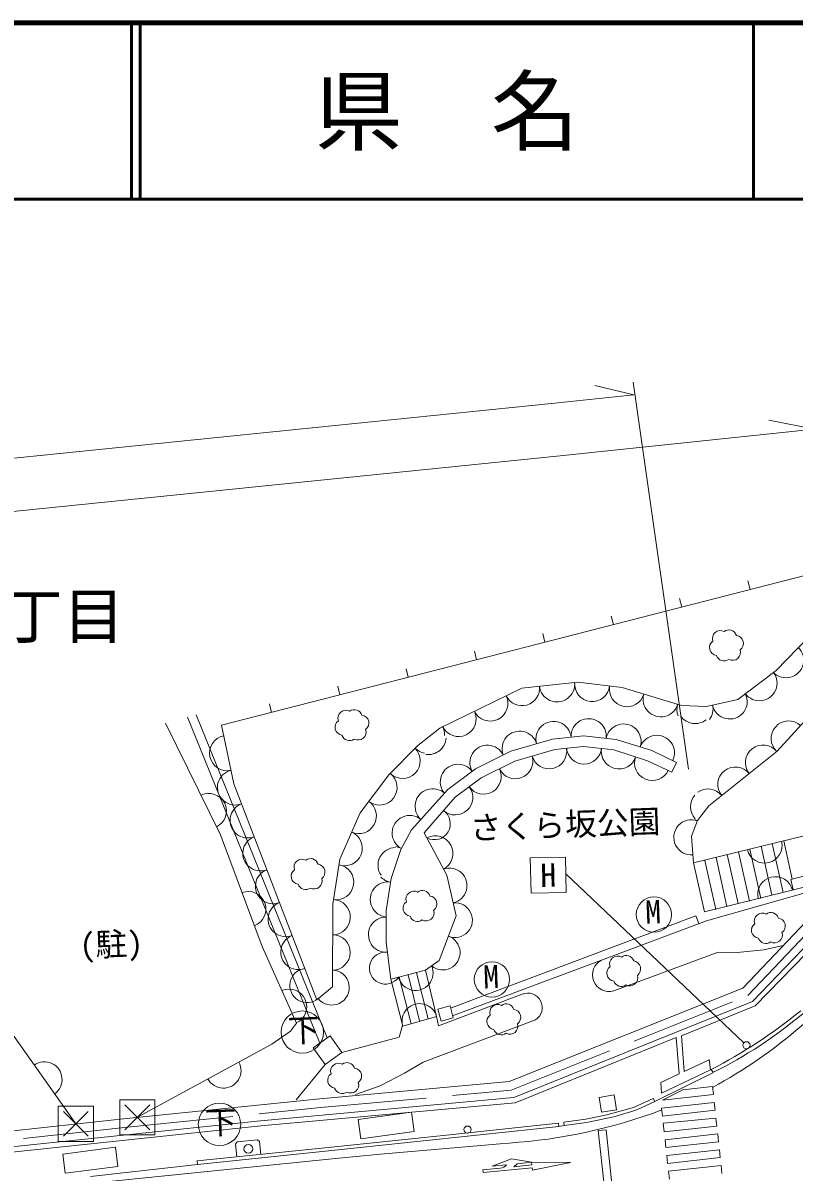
# Model space of a CAD drawing. Units: millimetres, scale not verified, with parts at other scales. Extents: x 40000 to 212862254, y 20000 to 40005403.
# Drawn here: x 291606 to 335302, y 314844 to 380000 of the extents above; entities that cross this region are included whole.
import ezdxf
from ezdxf.enums import TextEntityAlignment as Align

# ---------------------------------------------------------------- set-up
doc = ezdxf.new("R2010")
doc.units = ezdxf.units.MM
doc.header["$LTSCALE"] = 1000
doc.linetypes.add('CHAIN', pattern=[18.5, 12, -1.5, 3.5, -1.5])
doc.linetypes.add('DASHED', pattern=[7.5, 6, -1.5])
for name, color, linetype, lineweight in [('M-BGD', 7, 'Continuous', 13), ('M-BMK-HTXT', 7, 'CHAIN', 13), ('M-BMK-ROW', 30, 'Continuous', 13), ('M-STR-HTXT', 7, 'Continuous', 13), ('M-STR-STRC', 7, 'Continuous', 13), ('M-TTL', 2, 'Continuous', 140), ('M-TTL-LINE', 7, 'Continuous', 50), ('M-TTL-TXT', 7, 'Continuous', 13)]:
    doc.layers.add(name, color=color, linetype=linetype, lineweight=lineweight)
doc.styles.add('ＭＳ ゴシック', font='')
doc.styles.get('ＭＳ ゴシック').set_extended_font_data('MS Gothic')

msp = doc.modelspace()

# ---------------------------------------------------------------- linework, layer by layer
at = {"layer": 'M-BGD'}
for p, q in [((347276, 351593), (302850, 340174)), ((332811, 347875), (332686, 348360)), ((328937, 346880), (328812, 347364)), ((325063, 345884), (324938, 346368)), ((334285, 343282), (336982, 346075)), ((321189, 344888), (321064, 345372)), ((317315, 343892), (317190, 344376)), ((339454, 344338), (334350, 338700)), ((313441, 342896), (313316, 343381)), ((332120, 341641), (334285, 343282)), ((309567, 341900), (309442, 342385)), ((315222, 340019), (319886, 342286)), ((319886, 342286), (323056, 342630)), ((323056, 342630), (325560, 342313)), ((325560, 342313), (328918, 341302)), ((330349, 341245), (332120, 341641)), ((308842, 322454), (301417, 340770)), ((305692, 340905), (305568, 341389)), ((328918, 341302), (330349, 341245)), ((302803, 333961), (299686, 340296)), ((308423, 322156), (300931, 340637)), ((302850, 340174), (303549, 336850)), ((313975, 339038), (315222, 340019)), ((323379, 339582), (321622, 339389)), ((325228, 339379), (323379, 339582)), ((312346, 337365), (313975, 339038)), ((321622, 339389), (319258, 338700)), ((321739, 338799), (323379, 338978)), ((323379, 338978), (325099, 338790)), ((327236, 338753), (325228, 339379)), ((319258, 338700), (317256, 337713)), ((319476, 338139), (321739, 338799)), ((325099, 338790), (327006, 338156)), ((328637, 338065), (327236, 338753)), ((334350, 338700), (330472, 335605)), ((317256, 337713), (315692, 336541)), ((317572, 337200), (319476, 338139)), ((327006, 338156), (328386, 337520)), ((328637, 338065), (328386, 337520)), ((310720, 335219), (312346, 337365)), ((316103, 336098), (317572, 337200)), ((303549, 336850), (308258, 324612)), ((315692, 336541), (313627, 334250)), ((314344, 334083), (316103, 336098)), ((330472, 335605), (329835, 334770)), ((309557, 332590), (310720, 335219)), ((329835, 334770), (329484, 333880)), ((329612, 332368), (337647, 334353)), ((305162, 327626), (302803, 333961)), ((313627, 334250), (313023, 333136)), ((315624, 331685), (314344, 334083)), ((329484, 333880), (329612, 332368)), ((334725, 333631), (335189, 331443)), ((313023, 333136), (312468, 331480)), ((332776, 330203), (332160, 332997)), ((332797, 333155), (333414, 330357)), ((333434, 333312), (334046, 330538)), ((334071, 333469), (334683, 330696)), ((294599, 317570), (284121, 332419)), ((309157, 330033), (309557, 332590)), ((329612, 332368), (330225, 329589)), ((330252, 332509), (330866, 329730)), ((330886, 332683), (331499, 329905)), ((331523, 332840), (332136, 330063)), ((316161, 329363), (315624, 331685)), ((338124, 332207), (335125, 331427)), ((312468, 331480), (312190, 329673)), ((338262, 331585), (330225, 329589)), ((330339, 329091), (337542, 331131)), ((332393, 325269), (338285, 331481)), ((335125, 331427), (335260, 330840)), ((309141, 325345), (309157, 330033)), ((312190, 329673), (312182, 327884)), ((315192, 326831), (316161, 329363)), ((329741, 329369), (315839, 324142)), ((324399, 326863), (330339, 329091)), ((329741, 329369), (329904, 328928)), ((332941, 324517), (337440, 329184)), ((337495, 328797), (333109, 324262)), ((312182, 327884), (312447, 325777)), ((307101, 323282), (305162, 327626)), ((325086, 325121), (331005, 327304)), ((331005, 327304), (332077, 327298)), ((332077, 327298), (333587, 327440)), ((333587, 327440), (334690, 327696)), ((314416, 326292), (315192, 326831)), ((324399, 326863), (315953, 323704)), ((312447, 325777), (314416, 326292)), ((312931, 325901), (313604, 323255)), ((313431, 326034), (314079, 323416)), ((313900, 326147), (314566, 323531)), ((314416, 326292), (315050, 323669)), ((308258, 324612), (309141, 325345)), ((312447, 325777), (313124, 323118)), ((319163, 319970), (332393, 325269)), ((315146, 323131), (319892, 324925)), ((328898, 322894), (332941, 324517)), ((315807, 324264), (315125, 324087)), ((315125, 324087), (315302, 323407)), ((315984, 323584), (315807, 324264)), ((333109, 324262), (328924, 322568)), ((306770, 322832), (307101, 323282)), ((315049, 323669), (313124, 323118)), ((314287, 321082), (320650, 323473)), ((315050, 323669), (315146, 323131)), ((315302, 323407), (315984, 323584)), ((305705, 322090), (306770, 322832)), ((308048, 321889), (309006, 322571)), ((309006, 322571), (309683, 321619)), ((313117, 323145), (312931, 322491)), ((319419, 319069), (328898, 322894)), ((329083, 320540), (328924, 322568)), ((298086, 317945), (305705, 322090)), ((308724, 320937), (308048, 321889)), ((309683, 321619), (312931, 322491)), ((328631, 322463), (319490, 318774)), ((328631, 322463), (328793, 320403)), ((309683, 321619), (308724, 320937)), ((330575, 320634), (330487, 321228)), ((308724, 320937), (307088, 318933)), ((313232, 320446), (314287, 321082)), ((327789, 319315), (330575, 320634)), ((329083, 320540), (330502, 321212)), ((330726, 320489), (330607, 320652)), ((308423, 318997), (319163, 319970)), ((311846, 319724), (313232, 320446)), ((327407, 318833), (330703, 320477)), ((327758, 319912), (328793, 320403)), ((310451, 319233), (311846, 319724)), ((327758, 319912), (327789, 319315)), ((297473, 317883), (308423, 318997)), ((324258, 319074), (325101, 319213)), ((324395, 318235), (324258, 319074)), ((325101, 319213), (325239, 318374)), ((326212, 318510), (327323, 319015)), ((327407, 318833), (326635, 318483)), ((327323, 319015), (327407, 318833)), ((310608, 317823), (313626, 318234)), ((313626, 318234), (313775, 317147)), ((323499, 317849), (324685, 318091)), ((325239, 318374), (324395, 318235)), ((324685, 318091), (326212, 318510)), ((325175, 318000), (324728, 317895)), ((326285, 318324), (325175, 318000)), ((326635, 318483), (326285, 318324)), ((284126, 316433), (297473, 317883)), ((309108, 316060), (321981, 317422)), ((310758, 316733), (310608, 317823)), ((321957, 317621), (315241, 316897)), ((321981, 317422), (321957, 317621)), ((321981, 317422), (322285, 317481)), ((322258, 317679), (323499, 317849)), ((322285, 317481), (322258, 317679)), ((323533, 317652), (322285, 317481)), ((324728, 317895), (323533, 317652)), ((303743, 316551), (304888, 316669)), ((304888, 316669), (305001, 316577)), ((315241, 316897), (309087, 316259)), ((313775, 317147), (310758, 316733)), ((293855, 315864), (296844, 316252)), ((296844, 316252), (296986, 315162)), ((309087, 316259), (301483, 315470)), ((301504, 315271), (309108, 316060)), ((303647, 316424), (303743, 316551)), ((303719, 315702), (303647, 316424)), ((305001, 316577), (305080, 315843)), ((293997, 314773), (293855, 315864)), ((301483, 315470), (301504, 315271)), ((296986, 315162), (293997, 314773)), ((295428, 314595), (301504, 315271))]:
    msp.add_line(p, q, dxfattribs=at)
at = {"layer": 'M-BGD', "linetype": 'DASHED'}
for p, q in [((332680, 324845), (338830, 331330)), ((319281, 319478), (332680, 324845)), ((308471, 318500), (319281, 319478)), ((297526, 317386), (308471, 318500)), ((284182, 315936), (297526, 317386))]:
    msp.add_line(p, q, dxfattribs=at)
at = {"layer": 'M-BGD'}
for points in [[(225645, 307767), (240522, 310017), (264369, 313135), (289145, 316078), (305065, 317754), (319419, 319069)], [(225689, 307470), (240563, 309720), (264406, 312837), (289178, 315780), (305094, 317455), (319490, 318774)]]:
    msp.add_lwpolyline(points, dxfattribs=at)
for centre, radius in [((327363, 329444), 1000), ((318182, 325765), 1000), ((307434, 322777), 1200), ((332609, 322032), 200), ((302742, 317545), 1200), ((316798, 317250), 200), ((304375, 316160), 250)]:
    msp.add_circle(centre, radius, dxfattribs=at)
for centre, radius, start, end in [((331127, 345098), 450, 61.47738, 199.18519), ((331611, 345133), 450, 17.94631, 126.68428), ((330963, 344583), 450, 125.44539, 263.1532), ((331985, 344824), 450, 305.44539, 83.1532), ((331337, 344275), 450, 197.94631, 306.68428), ((331821, 344310), 450, 241.47738, 19.18519), ((334855, 343869), 999, 224.24233, 46.15956), ((333342, 342568), 1000, 217.15603, 37.15603), ((319886, 342286), 1000, 205.91469, 6.20282), ((321874, 342502), 1000, 186.20198, 6.20198), ((323863, 342522), 998, 174.96901, 353.09717), ((325836, 342228), 998, 169.92755, 343.36275), ((318087, 341412), 1000, 205.92534, 25.92534), ((327750, 341654), 1000, 163.2548, 343.2548), ((331659, 341522), 990, 191.69134, 26.50588), ((309903, 340577), 450, 61.47738, 199.18519), ((310387, 340612), 450, 17.94631, 126.68428), ((316289, 340537), 1000, 205.92534, 25.92534), ((329666, 341078), 1000, 163.2548, 201.96567), ((329713, 341102), 1000, 323.26447, 12.62046), ((309739, 340062), 450, 125.44539, 263.1532), ((310761, 340303), 450, 305.44539, 83.1532), ((321677, 339396), 1000, 6.23765, 195.71113), ((323668, 339553), 998, 353.57786, 182.81166), ((325639, 339255), 998, 342.4905, 169.19287), ((329698, 341271), 1000, 216.40271, 308.33584), ((335003, 339423), 1000, 47.78188, 227.65967), ((303181, 338601), 1000, 101.88617, 281.88617), ((310113, 339754), 450, 197.94631, 306.68428), ((310597, 339789), 450, 241.47738, 19.18519), ((314490, 339663), 1000, 356.09359, 25.92534), ((319756, 338849), 998, 16.06391, 201.24043), ((327529, 338611), 999, 333.72605, 159.90117), ((313119, 338158), 1000, 225.74998, 45.74998), ((314514, 339591), 1000, 225.74998, 261.5324), ((314582, 339515), 1000, 261.5324, 356.09359), ((317928, 338049), 998, 26.02547, 209.13184), ((321423, 338704), 998, 196.10981, 9.66554), ((323402, 338975), 1000, 185.94159, 353.77688), ((325378, 338694), 997, 170.01862, 341.78274), ((333548, 338060), 1000, 38.59259, 218.59259), ((319505, 338147), 1000, 205.94808, 16.25651), ((327263, 338036), 999, 159.76057, 335.30256), ((303624, 336652), 999, 103.74908, 291.11691), ((316255, 336968), 998, 36.60969, 220.38348), ((317710, 337267), 999, 215.15965, 26.33231), ((331984, 336813), 1000, 38.59259, 218.59259), ((311808, 336653), 1000, 232.77104, 52.16985), ((302138, 335313), 1000, 296.19504, 116.19504), ((314825, 335578), 1000, 47.9669, 227.9669), ((316095, 336090), 1000, 228.88133, 36.99893), ((330433, 335554), 1000, 138.98837, 223.08668), ((330421, 335565), 1000, 38.59259, 124.89728), ((304343, 334787), 1000, 111.04672, 291.04672), ((310640, 335033), 998, 245.99192, 55.66562), ((313523, 334063), 998, 50.69531, 241.65543), ((314916, 334594), 908, 242.85441, 54.89284), ((329486, 333820), 998, 69.85634, 274.9906), ((330197, 335687), 1000, 238.86498, 248.46199), ((305062, 332920), 1000, 111.04672, 291.04672), ((309839, 333208), 996, 250.53297, 66.58696), ((314973, 332905), 1000, 298.10421, 118.10421), ((312723, 332241), 1000, 90.62201, 214.86449), ((312572, 332306), 1000, 61.5059, 80.64417), ((333629, 333360), 1000, 193.87489, 13.87489), ((307415, 332130), 450, 61.47738, 199.18519), ((307898, 332165), 450, 17.94631, 126.68428), ((308272, 331856), 450, 305.44539, 83.1532), ((305780, 331054), 1000, 111.04672, 291.04672), ((307251, 331615), 450, 125.44539, 263.1532), ((309352, 331281), 1000, 261.10249, 81.10249), ((315772, 331081), 996, 282.59001, 109.19433), ((307625, 331307), 450, 197.94631, 306.68428), ((308108, 331342), 450, 241.47738, 19.18519), ((312284, 330298), 999, 81.10273, 264.53001), ((312590, 332273), 1000, 224.62929, 261.24854), ((334243, 330587), 1000, 13.95172, 193.95172), ((304371, 329750), 1000, 290.42586, 110.42586), ((313757, 330322), 450, 61.47738, 199.18519), ((314240, 330357), 450, 17.94631, 126.68428), ((314614, 330048), 450, 305.44539, 83.1532), ((306498, 329187), 1000, 111.04672, 291.04672), ((309157, 329295), 999, 269.65568, 87.68176), ((313593, 329807), 450, 125.44539, 263.1532), ((316088, 329127), 987, 248.11509, 95.7783), ((312182, 328304), 999, 89.65426, 274.13115), ((313967, 329499), 450, 197.94631, 306.68428), ((314450, 329534), 450, 241.47738, 19.18519), ((333503, 329072), 450, 61.47738, 199.18519), ((333986, 329107), 450, 17.94631, 126.68428), ((334360, 328799), 450, 305.44539, 83.1532), ((333338, 328558), 450, 125.44539, 263.1532), ((334196, 328284), 450, 241.47738, 19.18519), ((307216, 327320), 1000, 111.04672, 291.04672), ((309148, 327296), 1000, 269.81013, 89.81013), ((315397, 327283), 982, 229.74919, 70.8129), ((333713, 328249), 450, 197.94631, 306.68428), ((312143, 326408), 907, 82.9579, 325.36179), ((325304, 326637), 450, 61.47738, 199.18519), ((325788, 326672), 450, 17.94631, 126.68428), ((313853, 326132), 994, 193.90491, 23.80415), ((324818, 326022), 940, 116.51892, 286.55267), ((325140, 326122), 450, 125.44539, 263.1532), ((326162, 326363), 450, 305.44539, 83.1532), ((307706, 325421), 975, 97.67165, 310.12042), ((309103, 325304), 993, 219.26569, 87.61612), ((325998, 325849), 450, 241.47738, 19.18519), ((306684, 324217), 1000, 294.05341, 114.05341), ((325514, 325814), 450, 197.94631, 306.68428), ((320210, 324167), 822, 302.3591, 112.79286), ((314087, 323393), 1000, 15.99135, 195.99135), ((318508, 323893), 450, 61.47738, 199.18519), ((318992, 323928), 450, 17.94631, 126.68428), ((319366, 323620), 450, 305.44539, 83.1532), ((316750, 347270), 30009, 297.50105, 309.13051), ((319053, 343776), 26049, 296.56792, 310.05972), ((318344, 323379), 450, 125.44539, 263.1532), ((319202, 323105), 450, 241.47738, 19.18519), ((318718, 323071), 450, 197.94631, 306.68428), ((292819, 320093), 1000, 305.21015, 125.21015), ((302965, 320599), 1000, 208.54788, 28.54788), ((309487, 320561), 450, 61.47738, 199.18519), ((309971, 320596), 450, 17.94631, 126.68428), ((310345, 320288), 450, 305.44539, 83.1532), ((309323, 320047), 450, 125.44539, 263.1532), ((310181, 319773), 450, 241.47738, 19.18519), ((309697, 319739), 450, 197.94631, 306.68428)]:
    msp.add_arc(centre, radius, start, end, dxfattribs=at)
at = {"layer": 'M-BMK-ROW'}
for p, q in [((297086, 316945), (297086, 318945)), ((297086, 318945), (299086, 318945)), ((297386, 318645), (298786, 317245)), ((297386, 317245), (298786, 318645)), ((299086, 316945), (299086, 318945)), ((293599, 316570), (293599, 318570)), ((293599, 318570), (295599, 318570)), ((293899, 318270), (295299, 316870)), ((293899, 316870), (295299, 318270)), ((295599, 316570), (295599, 318570)), ((297086, 316945), (299086, 316945)), ((293599, 316570), (295599, 316570))]:
    msp.add_line(p, q, dxfattribs=at)
at = {"layer": 'M-STR-HTXT'}
for p, q in [((326233, 358916), (324015, 359438)), ((329314, 337679), (326193, 359624)), ((336573, 356957), (333872, 357481)), ((320355, 332655), (322352, 332699)), ((320399, 330658), (320355, 332655)), ((322352, 332699), (322396, 330702)), ((332462, 322176), (322373, 331759)), ((322396, 330702), (320399, 330658))]:
    msp.add_line(p, q, dxfattribs=at)
for points in [[(59944, 323040), (70454, 324552), (105112, 329626), (136974, 334194), (195217, 342671), (235650, 348520), (256751, 351313), (286981, 354906), (321549, 358422), (326233, 358916)], [(60408, 320076), (70885, 321583), (105542, 326657), (137403, 331224), (195648, 339702), (236062, 345549), (257125, 348336), (287310, 351924), (321858, 355438), (335727, 356899), (336573, 356957)]]:
    msp.add_lwpolyline(points, dxfattribs=at)
at = {"layer": 'M-STR-STRC'}
for p, q in [((328996, 319501), (327847, 318924)), ((330685, 319685), (328996, 319501)), ((330733, 319238), (330685, 319685)), ((330782, 318791), (327800, 318466)), ((327847, 318924), (330733, 319238)), ((330831, 318343), (330782, 318791)), ((327849, 318019), (327800, 318466)), ((327849, 318019), (330831, 318343)), ((330879, 317896), (327894, 317606)), ((327946, 317124), (327894, 317606)), ((327946, 317124), (330928, 317449)), ((330928, 317449), (330879, 317896)), ((324655, 317243), (324209, 317189)), ((324209, 317189), (324554, 313948)), ((324655, 317243), (325003, 313977)), ((330977, 317002), (327995, 316677)), ((328044, 316230), (327995, 316677)), ((331026, 316554), (330977, 317002)), ((311868, 315854), (318648, 316444)), ((318648, 316444), (319152, 316484)), ((328044, 316230), (331026, 316554)), ((331074, 316107), (328092, 315782)), ((331123, 315660), (331074, 316107)), ((294811, 314136), (309315, 315615)), ((309314, 315615), (311868, 315854)), ((319283, 315588), (318197, 315172)), ((320430, 315395), (319283, 315588)), ((319618, 315314), (320430, 315395)), ((320430, 315395), (320445, 315243)), ((322641, 315389), (320430, 315395)), ((320474, 314947), (322641, 315389)), ((328141, 315335), (328092, 315782)), ((328141, 315335), (331123, 315660)), ((318652, 315064), (317664, 314965)), ((317664, 314965), (317679, 314813)), ((317679, 314813), (320460, 315090)), ((318197, 315172), (319009, 315253)), ((319430, 315141), (319618, 315314)), ((320445, 315243), (319430, 315141)), ((320460, 315090), (320474, 314947)), ((331172, 315212), (328190, 314888)), ((328238, 314440), (328190, 314888)), ((331220, 314765), (331172, 315212))]:
    msp.add_line(p, q, dxfattribs=at)
for centre, radius, start, end in [((317172, 344542), 28332, 298.47504, 323.22195), ((317111, 346779), 30363, 273.85558, 290.62495), ((318591, 315609), 549, 276.36055, 319.5334)]:
    msp.add_arc(centre, radius, start, end, dxfattribs=at)
at = {"layer": 'M-TTL'}
msp.add_line((680000, 380000), (40000, 380000), dxfattribs=at)
at = {"layer": 'M-TTL-LINE'}
for p, q in [((297750, 380000), (297750, 370000)), ((298250, 380000), (298250, 370000)), ((333000, 380000), (333000, 370000)), ((40000, 370000), (680000, 370000))]:
    msp.add_line(p, q, dxfattribs=at)

# ---------------------------------------------------------------- texts
at = {"layer": 'M-BGD', "style": 'ＭＳ ゴシック'}
for s, height, rotation, p in [('さくら坂公園', 1320, 2.083, (316966, 333293)), ('M', 1319, 2.084, (326907, 328528)), ('(駐)', 1320, 2.084, (294851, 326642)), ('M', 1319, 2.084, (317726, 324849)), ('下', 1319, 2.084, (306644, 321806)), ('下', 1319, 2.084, (301952, 316574))]:
    msp.add_text(s, height=height, rotation=rotation, dxfattribs=at).set_placement(p, align=Align.BOTTOM_LEFT)
at = {"layer": 'M-BMK-HTXT', "style": 'ＭＳ ゴシック'}
msp.add_text('土井一丁目', height=2566, dxfattribs=at).set_placement((279865, 346377), align=Align.MIDDLE_LEFT)
at = {"layer": 'M-STR-HTXT', "style": 'ＭＳ ゴシック'}
msp.add_text('H', height=1320, rotation=1.261, dxfattribs=at).set_placement((321375, 331678), align=Align.MIDDLE_CENTER)
at = {"layer": 'M-TTL-TXT', "style": 'ＭＳ ゴシック'}
msp.add_text('県\u3000名', height=3666, dxfattribs=at).set_placement((315625, 375000), align=Align.MIDDLE_CENTER)

doc.saveas('drawing.dxf')
